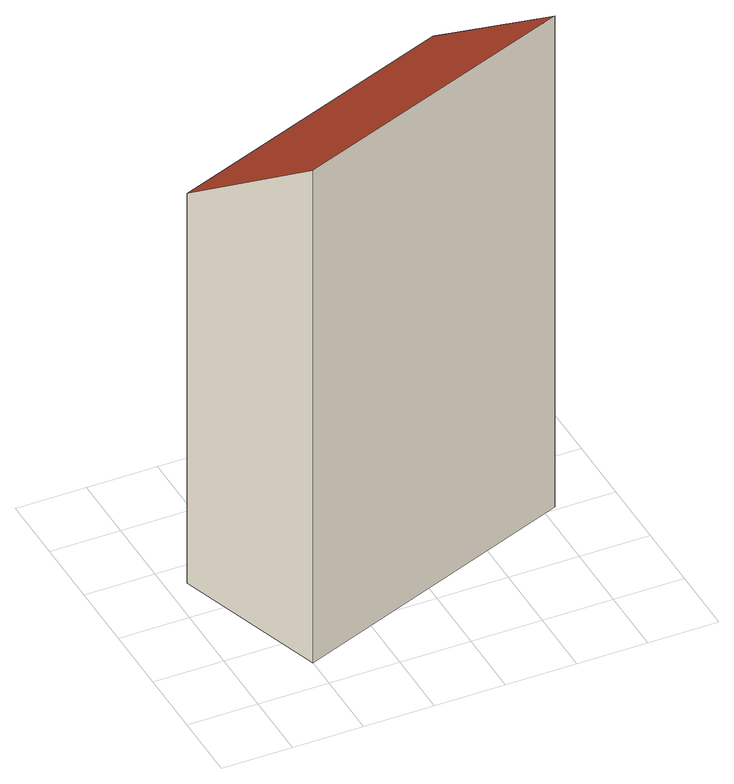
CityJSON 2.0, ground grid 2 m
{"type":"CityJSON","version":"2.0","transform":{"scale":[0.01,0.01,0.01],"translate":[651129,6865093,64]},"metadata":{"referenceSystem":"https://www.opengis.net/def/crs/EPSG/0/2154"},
"CityObjects":{
"building1":{"type":"Building","geometry":[{"type":"MultiSurface","lod":"2","boundaries":[[[0,1,2,3]],[[4,5,1,0]],[[5,6,2,1]],[[6,7,3,2]],[[7,4,0,3]],[[4,5,6,7]]],"semantics":{"surfaces":[{"type":"RoofSurface","slope_in_degrees":35.34,"distance_2d_scale":1,"area_in_square_meters":50.71},{"type":"WallSurface","height_in_meters":12.46,"area_in_square_meters":112.96},{"type":"WallSurface","height_in_meters":15.72,"area_in_square_meters":64.87},{"type":"WallSurface","height_in_meters":15.75,"area_in_square_meters":140.32},{"type":"WallSurface","height_in_meters":15.75,"area_in_square_meters":64.98},{"type":"GroundSurface"}],"values":[0,1,2,3,4,5]}}]}
},
"vertices":[
[56,532,1261],[904,853,1258],[1033,411,1586],[199,94,1590],[56,532,15],[904,853,15],[1033,411,15],[199,94,15]
]}
